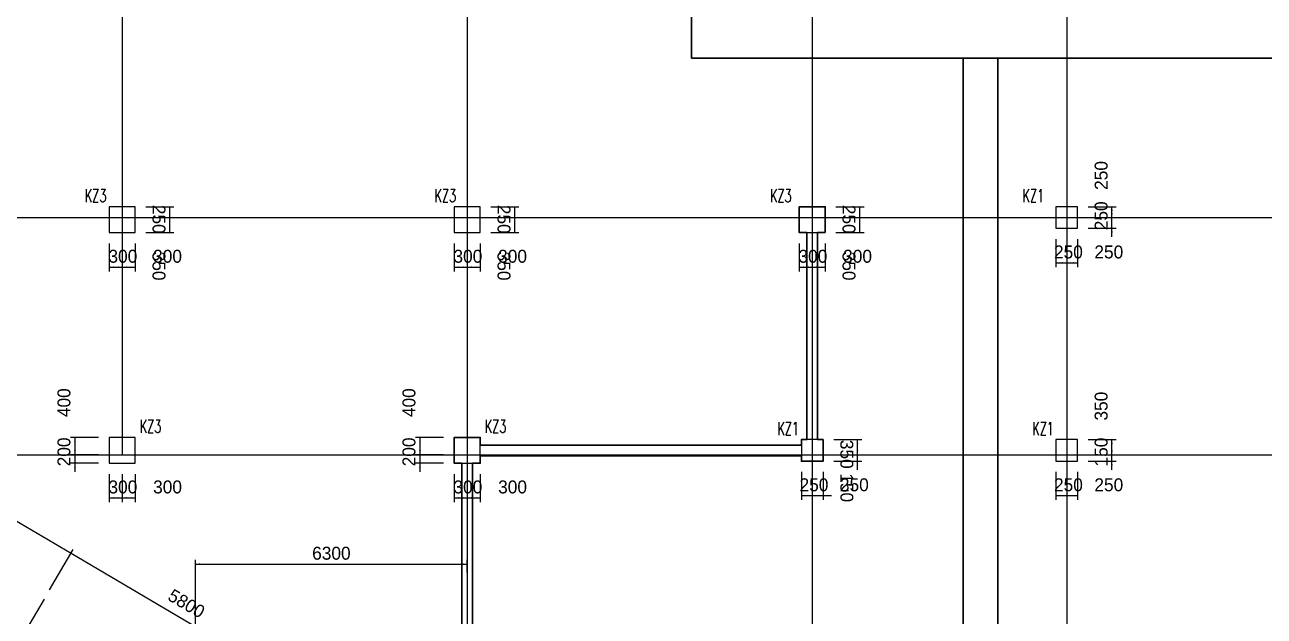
# Model space of a CAD drawing. Extents: x 387171 to 699106, y 11966 to 245688.
# Drawn here: x 616499 to 645238, y 180842 to 194558 of the extents above; entities that cross this region are included whole.
import ezdxf

# ---------------------------------------------------------------- set-up
doc = ezdxf.new("R2010")
doc.units = 0
doc.header["$LTSCALE"] = 100
doc.header["$MEASUREMENT"] = 0
for name, color, linetype in [('COLU', 7, 'Continuous'), ('DIM', 3, 'Continuous'), ('DOTE', 253, 'Continuous'), ('h后浇带', 51, 'Continuous'), ('L-AXIS', 3, 'Continuous'), ('NUM', 7, 'Continuous')]:
    doc.layers.add(name, color=color, linetype=linetype)
doc.styles.add('hztxt', font='hztxt')
doc.styles.get("Standard").update_dxf_attribs({"font": 'standard'})
doc.dimstyles.get("Standard").update_dxf_attribs({"dimtxt": 300, "dimasz": 100, "dimexe": 100, "dimexo": 250, "dimgap": 100, "dimtad": 0, "dimtoh": 1, "dimdec": 0, "dimdsep": 46, "dimcen": 0.09, "dimclrt": 7, "dimadec": 0, "dimazin": 0, "dimtfac": 1, "dimtdec": 4, "dimtofl": 0, "dimtmove": 0, "dimatfit": 3, "dimfxl": 1, "dimtolj": 1, "dimtzin": 0, "dimarcsym": 0})

# ---------------------------------------------------------------- blocks, each defined once
blk = doc.blocks.new('*D3303')
at = {"layer": 'L-AXIS', "color": 0, "linetype": 'ByBlock', "lineweight": -2}
for p, q in [((617072, 181455), (617621, 182389)), ((617571, 182303), (622571, 179363)), ((622072, 178515), (622621, 179450))]:
    blk.add_line(p, q, dxfattribs=at)
for points in [[(617571, 182303), (617665, 182267), (617649, 182238)], [(622571, 179363), (622476, 179400), (622493, 179428)]]:
    blk.add_solid(points, dxfattribs=at)
at = {"layer": 'L-AXIS', "color": 7, "linetype": 'Continuous', "lineweight": -2, "insert": (620248, 181135), "char_height": 300, "width": 780, "attachment_point": 5, "rotation": 329.5454, "style": 'hztxt'}
blk.add_mtext('5800', dxfattribs=at)
blk = doc.blocks.new('*D4262')
at = {"layer": 'L-AXIS', "color": 0, "linetype": 'ByBlock', "lineweight": -2}
for p, q in [((611900, 184496), (612449, 185431)), ((612399, 185344), (617571, 182303)), ((617072, 181455), (617621, 182389))]:
    blk.add_line(p, q, dxfattribs=at)
for points in [[(612399, 185344), (612493, 185308), (612476, 185279)], [(617571, 182303), (617476, 182340), (617493, 182368)]]:
    blk.add_solid(points, dxfattribs=at)
at = {"layer": 'L-AXIS', "color": 7, "linetype": 'Continuous', "lineweight": -2, "insert": (615162, 184125), "char_height": 300, "width": 770, "attachment_point": 5, "rotation": 329.5454, "style": 'hztxt'}
blk.add_mtext('6000', dxfattribs=at)
blk = doc.blocks.new('*D403')
at = {"layer": 'DIM', "color": 0, "linetype": 'ByBlock', "lineweight": -2}
for p, q in [((626208, 184988), (625558, 184988)), ((625658, 184988), (625658, 184588)), ((626208, 184588), (625558, 184588))]:
    blk.add_line(p, q, dxfattribs=at)
for points in [[(625658, 184988), (625675, 184888), (625641, 184888)], [(625658, 184588), (625641, 184688), (625675, 184688)]]:
    blk.add_solid(points, dxfattribs=at)
at = {"layer": 'DIM', "color": 7, "linetype": 'Continuous', "lineweight": -2, "insert": (625408, 185794), "char_height": 300, "width": 576.67, "attachment_point": 5, "rotation": 90, "style": 'hztxt'}
blk.add_mtext('400', dxfattribs=at)
blk = doc.blocks.new('*D620')
at = {"layer": 'DIM', "color": 0, "linetype": 'ByBlock', "lineweight": -2}
for p, q in [((626208, 184588), (625558, 184588)), ((625658, 184788), (625658, 184188)), ((626208, 184388), (625558, 184388))]:
    blk.add_line(p, q, dxfattribs=at)
for points in [[(625658, 184588), (625641, 184688), (625675, 184688)], [(625658, 184388), (625675, 184288), (625641, 184288)]]:
    blk.add_solid(points, dxfattribs=at)
at = {"layer": 'DIM', "color": 7, "linetype": 'Continuous', "lineweight": -2, "insert": (625408, 184653), "char_height": 300, "width": 566.67, "attachment_point": 5, "rotation": 90, "style": 'hztxt'}
blk.add_mtext('200', dxfattribs=at)
blk = doc.blocks.new('*D581')
at = {"layer": 'DIM', "color": 0, "linetype": 'ByBlock', "lineweight": -2}
for p, q in [((626458, 184138), (626458, 183488)), ((626758, 184138), (626758, 183488)), ((626458, 183588), (626758, 183588))]:
    blk.add_line(p, q, dxfattribs=at)
for points in [[(626458, 183588), (626558, 183605), (626558, 183571)], [(626758, 183588), (626658, 183571), (626658, 183605)]]:
    blk.add_solid(points, dxfattribs=at)
at = {"layer": 'DIM', "color": 7, "linetype": 'Continuous', "lineweight": -2, "insert": (626773, 183838), "char_height": 300, "width": 566.67, "attachment_point": 5, "style": 'hztxt'}
blk.add_mtext('300', dxfattribs=at)
blk = doc.blocks.new('*D809')
at = {"layer": 'DIM', "color": 0, "linetype": 'ByBlock', "lineweight": -2}
for p, q in [((626758, 184138), (626758, 183488)), ((627058, 184138), (627058, 183488)), ((626758, 183588), (627058, 183588))]:
    blk.add_line(p, q, dxfattribs=at)
for points in [[(626758, 183588), (626858, 183605), (626858, 183571)], [(627058, 183588), (626958, 183571), (626958, 183605)]]:
    blk.add_solid(points, dxfattribs=at)
at = {"layer": 'DIM', "color": 7, "linetype": 'Continuous', "lineweight": -2, "insert": (627809, 183838), "char_height": 300, "width": 566.67, "attachment_point": 5, "style": 'hztxt'}
blk.add_mtext('300', dxfattribs=at)
blk = doc.blocks.new('*D3272')
at = {"layer": 'DIM', "color": 0, "linetype": 'ByBlock', "lineweight": -2}
for p, q in [((618208, 184988), (617558, 184988)), ((617658, 184988), (617658, 184588)), ((618208, 184588), (617558, 184588))]:
    blk.add_line(p, q, dxfattribs=at)
for points in [[(617658, 184988), (617675, 184888), (617641, 184888)], [(617658, 184588), (617641, 184688), (617675, 184688)]]:
    blk.add_solid(points, dxfattribs=at)
at = {"layer": 'DIM', "color": 7, "linetype": 'Continuous', "lineweight": -2, "insert": (617408, 185794), "char_height": 300, "width": 576.67, "attachment_point": 5, "rotation": 90, "style": 'hztxt'}
blk.add_mtext('400', dxfattribs=at)
blk = doc.blocks.new('*D3746')
at = {"layer": 'DIM', "color": 0, "linetype": 'ByBlock', "lineweight": -2}
for p, q in [((618208, 184588), (617558, 184588)), ((617658, 184788), (617658, 184188)), ((618208, 184388), (617558, 184388))]:
    blk.add_line(p, q, dxfattribs=at)
for points in [[(617658, 184588), (617641, 184688), (617675, 184688)], [(617658, 184388), (617675, 184288), (617641, 184288)]]:
    blk.add_solid(points, dxfattribs=at)
at = {"layer": 'DIM', "color": 7, "linetype": 'Continuous', "lineweight": -2, "insert": (617408, 184653), "char_height": 300, "width": 566.67, "attachment_point": 5, "rotation": 90, "style": 'hztxt'}
blk.add_mtext('200', dxfattribs=at)
blk = doc.blocks.new('*D3978')
at = {"layer": 'DIM', "color": 0, "linetype": 'ByBlock', "lineweight": -2}
for p, q in [((618458, 184138), (618458, 183488)), ((618758, 184138), (618758, 183488)), ((618458, 183588), (618758, 183588))]:
    blk.add_line(p, q, dxfattribs=at)
for points in [[(618458, 183588), (618558, 183605), (618558, 183571)], [(618758, 183588), (618658, 183571), (618658, 183605)]]:
    blk.add_solid(points, dxfattribs=at)
at = {"layer": 'DIM', "color": 7, "linetype": 'Continuous', "lineweight": -2, "insert": (618773, 183838), "char_height": 300, "width": 566.67, "attachment_point": 5, "style": 'hztxt'}
blk.add_mtext('300', dxfattribs=at)
blk = doc.blocks.new('*D4178')
at = {"layer": 'DIM', "color": 0, "linetype": 'ByBlock', "lineweight": -2}
for p, q in [((618758, 184138), (618758, 183488)), ((619058, 184138), (619058, 183488)), ((618758, 183588), (619058, 183588))]:
    blk.add_line(p, q, dxfattribs=at)
for points in [[(618758, 183588), (618858, 183605), (618858, 183571)], [(619058, 183588), (618958, 183571), (618958, 183605)]]:
    blk.add_solid(points, dxfattribs=at)
at = {"layer": 'DIM', "color": 7, "linetype": 'Continuous', "lineweight": -2, "insert": (619809, 183838), "char_height": 300, "width": 566.67, "attachment_point": 5, "style": 'hztxt'}
blk.add_mtext('300', dxfattribs=at)
blk = doc.blocks.new('*D850')
at = {"layer": 'DIM', "color": 0, "linetype": 'ByBlock', "lineweight": -2}
for p, q in [((634458, 189488), (634458, 188838)), ((634758, 189488), (634758, 188838)), ((634458, 188938), (634758, 188938))]:
    blk.add_line(p, q, dxfattribs=at)
for points in [[(634458, 188938), (634558, 188955), (634558, 188921)], [(634758, 188938), (634658, 188921), (634658, 188955)]]:
    blk.add_solid(points, dxfattribs=at)
at = {"layer": 'DIM', "color": 7, "linetype": 'Continuous', "lineweight": -2, "insert": (634773, 189188), "char_height": 300, "width": 566.67, "attachment_point": 5, "style": 'hztxt'}
blk.add_mtext('300', dxfattribs=at)
blk = doc.blocks.new('*D1072')
at = {"layer": 'DIM', "color": 0, "linetype": 'ByBlock', "lineweight": -2}
for p, q in [((634758, 189488), (634758, 188838)), ((635058, 189488), (635058, 188838)), ((634758, 188938), (635058, 188938))]:
    blk.add_line(p, q, dxfattribs=at)
for points in [[(634758, 188938), (634858, 188955), (634858, 188921)], [(635058, 188938), (634958, 188921), (634958, 188955)]]:
    blk.add_solid(points, dxfattribs=at)
at = {"layer": 'DIM', "color": 7, "linetype": 'Continuous', "lineweight": -2, "insert": (635809, 189188), "char_height": 300, "width": 566.67, "attachment_point": 5, "style": 'hztxt'}
blk.add_mtext('300', dxfattribs=at)
blk = doc.blocks.new('*D1626')
at = {"layer": 'DIM', "color": 0, "linetype": 'ByBlock', "lineweight": -2}
for p, q in [((635308, 190088), (635958, 190088)), ((635858, 189738), (635858, 190088)), ((635308, 189738), (635958, 189738))]:
    blk.add_line(p, q, dxfattribs=at)
for points in [[(635858, 190088), (635875, 189988), (635841, 189988)], [(635858, 189738), (635841, 189838), (635875, 189838)]]:
    blk.add_solid(points, dxfattribs=at)
at = {"layer": 'DIM', "color": 7, "linetype": 'Continuous', "lineweight": -2, "insert": (635608, 188962), "char_height": 300, "width": 566.67, "attachment_point": 5, "rotation": 270, "style": 'hztxt'}
blk.add_mtext('350', dxfattribs=at)
blk = doc.blocks.new('*D1845')
at = {"layer": 'DIM', "color": 0, "linetype": 'ByBlock', "lineweight": -2}
for p, q in [((635308, 190338), (635958, 190338)), ((635858, 190088), (635858, 190338)), ((635308, 190088), (635958, 190088))]:
    blk.add_line(p, q, dxfattribs=at)
for points in [[(635858, 190338), (635875, 190238), (635841, 190238)], [(635858, 190088), (635841, 190188), (635875, 190188)]]:
    blk.add_solid(points, dxfattribs=at)
at = {"layer": 'DIM', "color": 7, "linetype": 'Continuous', "lineweight": -2, "insert": (635608, 190048), "char_height": 300, "width": 566.67, "attachment_point": 5, "rotation": 270, "style": 'hztxt'}
blk.add_mtext('250', dxfattribs=at)
blk = doc.blocks.new('*D4218')
at = {"layer": 'DIM', "color": 0, "linetype": 'ByBlock', "lineweight": -2}
for p, q in [((626458, 189488), (626458, 188838)), ((626758, 189488), (626758, 188838)), ((626458, 188938), (626758, 188938))]:
    blk.add_line(p, q, dxfattribs=at)
for points in [[(626458, 188938), (626558, 188955), (626558, 188921)], [(626758, 188938), (626658, 188921), (626658, 188955)]]:
    blk.add_solid(points, dxfattribs=at)
at = {"layer": 'DIM', "color": 7, "linetype": 'Continuous', "lineweight": -2, "insert": (626773, 189188), "char_height": 300, "width": 566.67, "attachment_point": 5, "style": 'hztxt'}
blk.add_mtext('300', dxfattribs=at)
blk = doc.blocks.new('*D4154')
at = {"layer": 'DIM', "color": 0, "linetype": 'ByBlock', "lineweight": -2}
for p, q in [((626758, 189488), (626758, 188838)), ((627058, 189488), (627058, 188838)), ((626758, 188938), (627058, 188938))]:
    blk.add_line(p, q, dxfattribs=at)
for points in [[(626758, 188938), (626858, 188955), (626858, 188921)], [(627058, 188938), (626958, 188921), (626958, 188955)]]:
    blk.add_solid(points, dxfattribs=at)
at = {"layer": 'DIM', "color": 7, "linetype": 'Continuous', "lineweight": -2, "insert": (627809, 189188), "char_height": 300, "width": 566.67, "attachment_point": 5, "style": 'hztxt'}
blk.add_mtext('300', dxfattribs=at)
blk = doc.blocks.new('*D23')
at = {"layer": 'DIM', "color": 0, "linetype": 'ByBlock', "lineweight": -2}
for p, q in [((627308, 190088), (627958, 190088)), ((627858, 189738), (627858, 190088)), ((627308, 189738), (627958, 189738))]:
    blk.add_line(p, q, dxfattribs=at)
for points in [[(627858, 190088), (627875, 189988), (627841, 189988)], [(627858, 189738), (627841, 189838), (627875, 189838)]]:
    blk.add_solid(points, dxfattribs=at)
at = {"layer": 'DIM', "color": 7, "linetype": 'Continuous', "lineweight": -2, "insert": (627608, 188962), "char_height": 300, "width": 566.67, "attachment_point": 5, "rotation": 270, "style": 'hztxt'}
blk.add_mtext('350', dxfattribs=at)
blk = doc.blocks.new('*D253')
at = {"layer": 'DIM', "color": 0, "linetype": 'ByBlock', "lineweight": -2}
for p, q in [((627308, 190338), (627958, 190338)), ((627858, 190088), (627858, 190338)), ((627308, 190088), (627958, 190088))]:
    blk.add_line(p, q, dxfattribs=at)
for points in [[(627858, 190338), (627875, 190238), (627841, 190238)], [(627858, 190088), (627841, 190188), (627875, 190188)]]:
    blk.add_solid(points, dxfattribs=at)
at = {"layer": 'DIM', "color": 7, "linetype": 'Continuous', "lineweight": -2, "insert": (627608, 190048), "char_height": 300, "width": 566.67, "attachment_point": 5, "rotation": 270, "style": 'hztxt'}
blk.add_mtext('250', dxfattribs=at)
blk = doc.blocks.new('*D762')
at = {"layer": 'DIM', "color": 0, "linetype": 'ByBlock', "lineweight": -2}
for p, q in [((618458, 189488), (618458, 188838)), ((618758, 189488), (618758, 188838)), ((618458, 188938), (618758, 188938))]:
    blk.add_line(p, q, dxfattribs=at)
for points in [[(618458, 188938), (618558, 188955), (618558, 188921)], [(618758, 188938), (618658, 188921), (618658, 188955)]]:
    blk.add_solid(points, dxfattribs=at)
at = {"layer": 'DIM', "color": 7, "linetype": 'Continuous', "lineweight": -2, "insert": (618773, 189188), "char_height": 300, "width": 566.67, "attachment_point": 5, "style": 'hztxt'}
blk.add_mtext('300', dxfattribs=at)
blk = doc.blocks.new('*D3210')
at = {"layer": 'DIM', "color": 0, "linetype": 'ByBlock', "lineweight": -2}
for p, q in [((618758, 189488), (618758, 188838)), ((619058, 189488), (619058, 188838)), ((618758, 188938), (619058, 188938))]:
    blk.add_line(p, q, dxfattribs=at)
for points in [[(618758, 188938), (618858, 188955), (618858, 188921)], [(619058, 188938), (618958, 188921), (618958, 188955)]]:
    blk.add_solid(points, dxfattribs=at)
at = {"layer": 'DIM', "color": 7, "linetype": 'Continuous', "lineweight": -2, "insert": (619809, 189188), "char_height": 300, "width": 566.67, "attachment_point": 5, "style": 'hztxt'}
blk.add_mtext('300', dxfattribs=at)
blk = doc.blocks.new('*D3437')
at = {"layer": 'DIM', "color": 0, "linetype": 'ByBlock', "lineweight": -2}
for p, q in [((619308, 190088), (619958, 190088)), ((619858, 189738), (619858, 190088)), ((619308, 189738), (619958, 189738))]:
    blk.add_line(p, q, dxfattribs=at)
for points in [[(619858, 190088), (619875, 189988), (619841, 189988)], [(619858, 189738), (619841, 189838), (619875, 189838)]]:
    blk.add_solid(points, dxfattribs=at)
at = {"layer": 'DIM', "color": 7, "linetype": 'Continuous', "lineweight": -2, "insert": (619608, 188962), "char_height": 300, "width": 566.67, "attachment_point": 5, "rotation": 270, "style": 'hztxt'}
blk.add_mtext('350', dxfattribs=at)
blk = doc.blocks.new('*D3389')
at = {"layer": 'DIM', "color": 0, "linetype": 'ByBlock', "lineweight": -2}
for p, q in [((619308, 190338), (619958, 190338)), ((619858, 190088), (619858, 190338)), ((619308, 190088), (619958, 190088))]:
    blk.add_line(p, q, dxfattribs=at)
for points in [[(619858, 190338), (619875, 190238), (619841, 190238)], [(619858, 190088), (619841, 190188), (619875, 190188)]]:
    blk.add_solid(points, dxfattribs=at)
at = {"layer": 'DIM', "color": 7, "linetype": 'Continuous', "lineweight": -2, "insert": (619608, 190048), "char_height": 300, "width": 566.67, "attachment_point": 5, "rotation": 270, "style": 'hztxt'}
blk.add_mtext('250', dxfattribs=at)
blk = doc.blocks.new('*D3127')
at = {"layer": 'DIM', "color": 0, "linetype": 'ByBlock', "lineweight": -2}
for p, q in [((640408, 189588), (640408, 188938)), ((640658, 189588), (640658, 188938)), ((640408, 189038), (640658, 189038))]:
    blk.add_line(p, q, dxfattribs=at)
for points in [[(640408, 189038), (640508, 189055), (640508, 189021)], [(640658, 189038), (640558, 189021), (640558, 189055)]]:
    blk.add_solid(points, dxfattribs=at)
at = {"layer": 'DIM', "color": 7, "linetype": 'Continuous', "lineweight": -2, "insert": (640698, 189288), "char_height": 300, "width": 566.67, "attachment_point": 5, "style": 'hztxt'}
blk.add_mtext('250', dxfattribs=at)
blk = doc.blocks.new('*D3352')
at = {"layer": 'DIM', "color": 0, "linetype": 'ByBlock', "lineweight": -2}
for p, q in [((640658, 189588), (640658, 188938)), ((640908, 189588), (640908, 188938)), ((640658, 189038), (640908, 189038))]:
    blk.add_line(p, q, dxfattribs=at)
for points in [[(640658, 189038), (640758, 189055), (640758, 189021)], [(640908, 189038), (640808, 189021), (640808, 189055)]]:
    blk.add_solid(points, dxfattribs=at)
at = {"layer": 'DIM', "color": 7, "linetype": 'Continuous', "lineweight": -2, "insert": (641634, 189288), "char_height": 300, "width": 566.67, "attachment_point": 5, "style": 'hztxt'}
blk.add_mtext('250', dxfattribs=at)
blk = doc.blocks.new('*D3563')
at = {"layer": 'DIM', "color": 0, "linetype": 'ByBlock', "lineweight": -2}
for p, q in [((641708, 189638), (641708, 190288)), ((641158, 190088), (641808, 190088)), ((641158, 189838), (641808, 189838))]:
    blk.add_line(p, q, dxfattribs=at)
for points in [[(641708, 190088), (641691, 190188), (641725, 190188)], [(641708, 189838), (641725, 189738), (641691, 189738)]]:
    blk.add_solid(points, dxfattribs=at)
at = {"layer": 'DIM', "color": 7, "linetype": 'Continuous', "lineweight": -2, "insert": (641458, 190128), "char_height": 300, "width": 566.67, "attachment_point": 5, "rotation": 90, "style": 'hztxt'}
blk.add_mtext('250', dxfattribs=at)
blk = doc.blocks.new('*D1654')
at = {"layer": 'DIM', "color": 0, "linetype": 'ByBlock', "lineweight": -2}
for p, q in [((641158, 190338), (641808, 190338)), ((641708, 190088), (641708, 190338)), ((641158, 190088), (641808, 190088))]:
    blk.add_line(p, q, dxfattribs=at)
for points in [[(641708, 190338), (641725, 190238), (641691, 190238)], [(641708, 190088), (641691, 190188), (641725, 190188)]]:
    blk.add_solid(points, dxfattribs=at)
at = {"layer": 'DIM', "color": 7, "linetype": 'Continuous', "lineweight": -2, "insert": (641458, 191064), "char_height": 300, "width": 566.67, "attachment_point": 5, "rotation": 90, "style": 'hztxt'}
blk.add_mtext('250', dxfattribs=at)
blk = doc.blocks.new('*D2153')
at = {"layer": 'DIM', "color": 0, "linetype": 'ByBlock', "lineweight": -2}
for p, q in [((640408, 184188), (640408, 183538)), ((640658, 184188), (640658, 183538)), ((640408, 183638), (640658, 183638))]:
    blk.add_line(p, q, dxfattribs=at)
for points in [[(640408, 183638), (640508, 183655), (640508, 183621)], [(640658, 183638), (640558, 183621), (640558, 183655)]]:
    blk.add_solid(points, dxfattribs=at)
at = {"layer": 'DIM', "color": 7, "linetype": 'Continuous', "lineweight": -2, "insert": (640698, 183888), "char_height": 300, "width": 566.67, "attachment_point": 5, "style": 'hztxt'}
blk.add_mtext('250', dxfattribs=at)
blk = doc.blocks.new('*D2393')
at = {"layer": 'DIM', "color": 0, "linetype": 'ByBlock', "lineweight": -2}
for p, q in [((640658, 184188), (640658, 183538)), ((640908, 184188), (640908, 183538)), ((640658, 183638), (640908, 183638))]:
    blk.add_line(p, q, dxfattribs=at)
for points in [[(640658, 183638), (640758, 183655), (640758, 183621)], [(640908, 183638), (640808, 183621), (640808, 183655)]]:
    blk.add_solid(points, dxfattribs=at)
at = {"layer": 'DIM', "color": 7, "linetype": 'Continuous', "lineweight": -2, "insert": (641634, 183888), "char_height": 300, "width": 566.67, "attachment_point": 5, "style": 'hztxt'}
blk.add_mtext('250', dxfattribs=at)
blk = doc.blocks.new('*D2602')
at = {"layer": 'DIM', "color": 0, "linetype": 'ByBlock', "lineweight": -2}
for p, q in [((641158, 184588), (641808, 184588)), ((641708, 184238), (641708, 184788)), ((641158, 184438), (641808, 184438))]:
    blk.add_line(p, q, dxfattribs=at)
for points in [[(641708, 184588), (641691, 184688), (641725, 184688)], [(641708, 184438), (641725, 184338), (641691, 184338)]]:
    blk.add_solid(points, dxfattribs=at)
at = {"layer": 'DIM', "color": 7, "linetype": 'Continuous', "lineweight": -2, "insert": (641458, 184649), "char_height": 300, "width": 476.67, "attachment_point": 5, "rotation": 90, "style": 'hztxt'}
blk.add_mtext('150', dxfattribs=at)
blk = doc.blocks.new('*D2578')
at = {"layer": 'DIM', "color": 0, "linetype": 'ByBlock', "lineweight": -2}
for p, q in [((641158, 184938), (641808, 184938)), ((641708, 184588), (641708, 184938)), ((641158, 184588), (641808, 184588))]:
    blk.add_line(p, q, dxfattribs=at)
for points in [[(641708, 184938), (641725, 184838), (641691, 184838)], [(641708, 184588), (641691, 184688), (641725, 184688)]]:
    blk.add_solid(points, dxfattribs=at)
at = {"layer": 'DIM', "color": 7, "linetype": 'Continuous', "lineweight": -2, "insert": (641458, 185714), "char_height": 300, "width": 566.67, "attachment_point": 5, "rotation": 90, "style": 'hztxt'}
blk.add_mtext('350', dxfattribs=at)
blk = doc.blocks.new('*D1396')
at = {"layer": 'DIM', "color": 0, "linetype": 'ByBlock', "lineweight": -2}
for p, q in [((634508, 184188), (634508, 183538)), ((634758, 184188), (634758, 183538)), ((634508, 183638), (634758, 183638))]:
    blk.add_line(p, q, dxfattribs=at)
for points in [[(634508, 183638), (634608, 183655), (634608, 183621)], [(634758, 183638), (634658, 183621), (634658, 183655)]]:
    blk.add_solid(points, dxfattribs=at)
at = {"layer": 'DIM', "color": 7, "linetype": 'Continuous', "lineweight": -2, "insert": (634798, 183888), "char_height": 300, "width": 566.67, "attachment_point": 5, "style": 'hztxt'}
blk.add_mtext('250', dxfattribs=at)
blk = doc.blocks.new('*D1659')
at = {"layer": 'DIM', "color": 0, "linetype": 'ByBlock', "lineweight": -2}
for p, q in [((634758, 184188), (634758, 183538)), ((635008, 184188), (635008, 183538)), ((634558, 183638), (635208, 183638))]:
    blk.add_line(p, q, dxfattribs=at)
for points in [[(634758, 183638), (634658, 183621), (634658, 183655)], [(635008, 183638), (635108, 183655), (635108, 183621)]]:
    blk.add_solid(points, dxfattribs=at)
at = {"layer": 'DIM', "color": 7, "linetype": 'Continuous', "lineweight": -2, "insert": (635734, 183888), "char_height": 300, "width": 566.67, "attachment_point": 5, "style": 'hztxt'}
blk.add_mtext('250', dxfattribs=at)
blk = doc.blocks.new('*D4007')
at = {"layer": 'DIM', "color": 0, "linetype": 'ByBlock', "lineweight": -2}
for p, q in [((635258, 184588), (635908, 184588)), ((635808, 184238), (635808, 184788)), ((635258, 184438), (635908, 184438))]:
    blk.add_line(p, q, dxfattribs=at)
for points in [[(635808, 184588), (635791, 184688), (635825, 184688)], [(635808, 184438), (635825, 184338), (635791, 184338)]]:
    blk.add_solid(points, dxfattribs=at)
at = {"layer": 'DIM', "color": 7, "linetype": 'Continuous', "lineweight": -2, "insert": (635558, 183823), "char_height": 300, "width": 476.67, "attachment_point": 5, "rotation": 270, "style": 'hztxt'}
blk.add_mtext('150', dxfattribs=at)
blk = doc.blocks.new('*D4253')
at = {"layer": 'DIM', "color": 0, "linetype": 'ByBlock', "lineweight": -2}
for p, q in [((635258, 184938), (635908, 184938)), ((635808, 184588), (635808, 184938)), ((635258, 184588), (635908, 184588))]:
    blk.add_line(p, q, dxfattribs=at)
for points in [[(635808, 184938), (635825, 184838), (635791, 184838)], [(635808, 184588), (635791, 184688), (635825, 184688)]]:
    blk.add_solid(points, dxfattribs=at)
at = {"layer": 'DIM', "color": 7, "linetype": 'Continuous', "lineweight": -2, "insert": (635558, 184598), "char_height": 300, "width": 566.67, "attachment_point": 5, "rotation": 270, "style": 'hztxt'}
blk.add_mtext('350', dxfattribs=at)
blk = doc.blocks.new('*D3092')
at = {"layer": 'DIM', "color": 0, "linetype": 'ByBlock', "lineweight": -2}
for p, q in [((620458, 181853), (620458, 182151)), ((620458, 182051), (626758, 182051)), ((626758, 181853), (626758, 182151))]:
    blk.add_line(p, q, dxfattribs=at)
for points in [[(620458, 182051), (620558, 182068), (620558, 182035)], [(626758, 182051), (626658, 182035), (626658, 182068)]]:
    blk.add_solid(points, dxfattribs=at)
at = {"layer": 'DIM', "color": 7, "linetype": 'Continuous', "lineweight": -2, "insert": (623608, 182301), "char_height": 300, "width": 770, "attachment_point": 5, "style": 'hztxt'}
blk.add_mtext('6300', dxfattribs=at)
blk = doc.blocks.new('后浇带现场')
at = {"color": 6, "lineweight": 30}
for points in [[(775507, 730049), (814957, 730052), (814957, 720830), (841315, 720830)], [(821257, 720830), (821257, 688843), (805860, 662656), (825600, 651049), (814026, 631365), (812236, 611185), (845904, 608199)], [(822057, 720830), (822057, 688625), (806955, 662940), (826695, 651333), (814807, 631115), (813104, 611911), (845975, 608996)]]:
    blk.add_lwpolyline(points, dxfattribs=at)
at = {"layer": 'h后浇带', "color": 1}
for p, q in [((814957, 720830), (814957, 730049)), ((814957, 720830), (821257, 720830)), ((821257, 720830), (821257, 688843)), ((822057, 720830), (822057, 688625)), ((822057, 720830), (841349, 720830))]:
    blk.add_line(p, q, dxfattribs=at)

msp = doc.modelspace()

# ---------------------------------------------------------------- linework, layer by layer
at = {"color": 3, "lineweight": 30}
for points in [[(635058.1, 189737.9), (635058.1, 190337.9), (634458.1, 190337.9), (634458.1, 189737.9), (634633.1, 189737.9), (634633.1, 184937.9), (634508.1, 184937.9), (634508.1, 184812.9), (627058.1, 184812.9), (627058.1, 184987.9), (626458.1, 184987.9), (626458.1, 184387.9), (626633.1, 184387.9), (626633.1, 179637.9)], [(626883.1, 179637.9), (626883.1, 184387.9), (627058.1, 184387.9), (627058.1, 184562.9), (634508.1, 184562.9), (634508.1, 184437.9), (635008.1, 184437.9), (635008.1, 184937.9), (634883.1, 184937.9), (634883.1, 189737.9), (635058.1, 189737.9)]]:
    msp.add_lwpolyline(points, dxfattribs=at)
at = {"layer": 'COLU'}
for points in [[(618458.1, 189737.9), (619058.1, 189737.9), (619058.1, 190337.9), (618458.1, 190337.9)], [(626458.1, 189737.9), (627058.1, 189737.9), (627058.1, 190337.9), (626458.1, 190337.9)], [(634458.1, 189737.9), (635058.1, 189737.9), (635058.1, 190337.9), (634458.1, 190337.9)], [(640408.1, 189837.9), (640908.1, 189837.9), (640908.1, 190337.9), (640408.1, 190337.9)], [(618458.1, 184387.9), (619058.1, 184387.9), (619058.1, 184987.9), (618458.1, 184987.9)], [(626458.1, 184387.9), (627058.1, 184387.9), (627058.1, 184987.9), (626458.1, 184987.9)], [(634508.1, 184437.9), (635008.1, 184437.9), (635008.1, 184937.9), (634508.1, 184937.9)], [(640408.1, 184437.9), (640908.1, 184437.9), (640908.1, 184937.9), (640408.1, 184937.9)]]:
    msp.add_lwpolyline(points, close=True, dxfattribs=at)
at = {"layer": 'DOTE'}
for p, q in [((618758.1, 216637.9), (618758.1, 184587.9)), ((626758.1, 216330.8), (626758.1, 179087.9)), ((634758.1, 216271.9), (634758.1, 167587.9)), ((640658.1, 216289.7), (640658.1, 179087.9)), ((534043.3, 190087.9), (664518.6, 190087.9)), ((610758.1, 184587.9), (664518.6, 184587.9)), ((620458.1, 177162.9), (620458.1, 182006)), ((616945.4, 181239.6), (611961.8, 172763.7))]:
    msp.add_line(p, q, dxfattribs=at)

# ---------------------------------------------------------------- block references
at = {"color": 3, "lineweight": 30}
msp.add_blockref('后浇带现场', (-182998.7, -527042.1), dxfattribs=at)

# ---------------------------------------------------------------- texts
at = {"layer": 'NUM', "color": 200, "width": 0.7}
for s, p in [('KZ3', (617891.1, 190444)), ('KZ3', (625999.3, 190444)), ('KZ3', (633779, 190444)), ('KZ1', (639634.3, 190444)), ('KZ3', (619164.1, 185094)), ('KZ3', (627164.1, 185094)), ('KZ1', (633948.3, 185044)), ('KZ1', (639859.4, 185044))]:
    msp.add_text(s, height=300, dxfattribs=at).set_placement(p)

# ---------------------------------------------------------------- dimensions: what is measured, and where the dimension line sits
at = {"layer": 'DIM', "color": 200}
for p1, p2, picture, middle in [((640908.1, 190087.9), (640908.1, 190337.9), '*D1654', (641458.1, 190556)), ((619058.1, 190087.9), (619058.1, 190337.9), '*D3389', (619608.1, 190556)), ((627058.1, 190087.9), (627058.1, 190337.9), '*D253', (627608.1, 190556)), ((635058.1, 190087.9), (635058.1, 190337.9), '*D1845', (635608.1, 190556)), ((640908.1, 189837.9), (640908.1, 190087.9), '*D3563', (641458.1, 189619.9)), ((619058.1, 189737.9), (619058.1, 190087.9), '*D3437', (619608.1, 189519.9)), ((627058.1, 189737.9), (627058.1, 190087.9), '*D23', (627608.1, 189519.9)), ((635058.1, 189737.9), (635058.1, 190087.9), '*D1626', (635608.1, 189519.9)), ((618458.1, 189737.9), (618758.1, 189737.9), '*D762', (618240, 189187.9)), ((618758.1, 189737.9), (619058.1, 189737.9), '*D3210', (619276.1, 189187.9)), ((626458.1, 189737.9), (626758.1, 189737.9), '*D4218', (626240, 189187.9)), ((626758.1, 189737.9), (627058.1, 189737.9), '*D4154', (627276.1, 189187.9)), ((634458.1, 189737.9), (634758.1, 189737.9), '*D850', (634240, 189187.9)), ((634758.1, 189737.9), (635058.1, 189737.9), '*D1072', (635276.1, 189187.9)), ((640408.1, 189837.9), (640658.1, 189837.9), '*D3127', (640190, 189287.9)), ((640658.1, 189837.9), (640908.1, 189837.9), '*D3352', (641126.1, 189287.9)), ((618458.1, 184987.9), (618458.1, 184587.9), '*D3272', (617408.1, 185206)), ((626458.1, 184987.9), (626458.1, 184587.9), '*D403', (625408.1, 185206)), ((640908.1, 184587.9), (640908.1, 184937.9), '*D2578', (641458.1, 185156)), ((635008.1, 184587.9), (635008.1, 184937.9), '*D4253', (635558.1, 185156)), ((618458.1, 184587.9), (618458.1, 184387.9), '*D3746', (617408.1, 184169.9)), ((626458.1, 184587.9), (626458.1, 184387.9), '*D620', (625408.1, 184169.9)), ((640908.1, 184437.9), (640908.1, 184587.9), '*D2602', (641458.1, 184236)), ((635008.1, 184437.9), (635008.1, 184587.9), '*D4007', (635558.1, 184236)), ((618458.1, 184387.9), (618758.1, 184387.9), '*D3978', (618240, 183837.9)), ((618758.1, 184387.9), (619058.1, 184387.9), '*D4178', (619276.1, 183837.9)), ((626458.1, 184387.9), (626758.1, 184387.9), '*D581', (626240, 183837.9)), ((626758.1, 184387.9), (627058.1, 184387.9), '*D809', (627276.1, 183837.9)), ((634508.1, 184437.9), (634758.1, 184437.9), '*D1396', (634290, 183887.9)), ((634758.1, 184437.9), (635008.1, 184437.9), '*D1659', (635226.1, 183887.9)), ((640408.1, 184437.9), (640658.1, 184437.9), '*D2153', (640190, 183887.9)), ((640658.1, 184437.9), (640908.1, 184437.9), '*D2393', (641126.1, 183887.9))]:
    dim = msp.add_aligned_dim(p1=p1, p2=p2, distance=-800, dimstyle='Standard', dxfattribs=at)
    dim.commit()
    dim.dimension.update_dxf_attribs({"geometry": picture, "text_midpoint": middle})
dim = msp.add_linear_dim(base=(626758.1, 182051.2), p1=(620458.1, 181603), p2=(626758.1, 181603), dimstyle='Standard', dxfattribs=at)
dim.commit()
dim.dimension.update_dxf_attribs({"geometry": '*D3092', "text_midpoint": (623608.1, 182301.2)})
at = {"layer": 'L-AXIS'}
for base, p1, p2, picture, middle in [((617570.8, 182303.2), (611773.3, 184280.8), (616945.4, 181239.6), '*D4262', (615162.1, 184125.5)), ((622570.6, 179363.4), (616945.4, 181239.6), (621945.2, 178299.9), '*D3303', (620248.1, 181135))]:
    dim = msp.add_linear_dim(base=base, p1=p1, p2=p2, angle=329.54537, dimstyle='Standard', dxfattribs=at)
    dim.commit()
    dim.dimension.update_dxf_attribs({"geometry": picture, "text_midpoint": middle})

doc.saveas('drawing.dxf')
